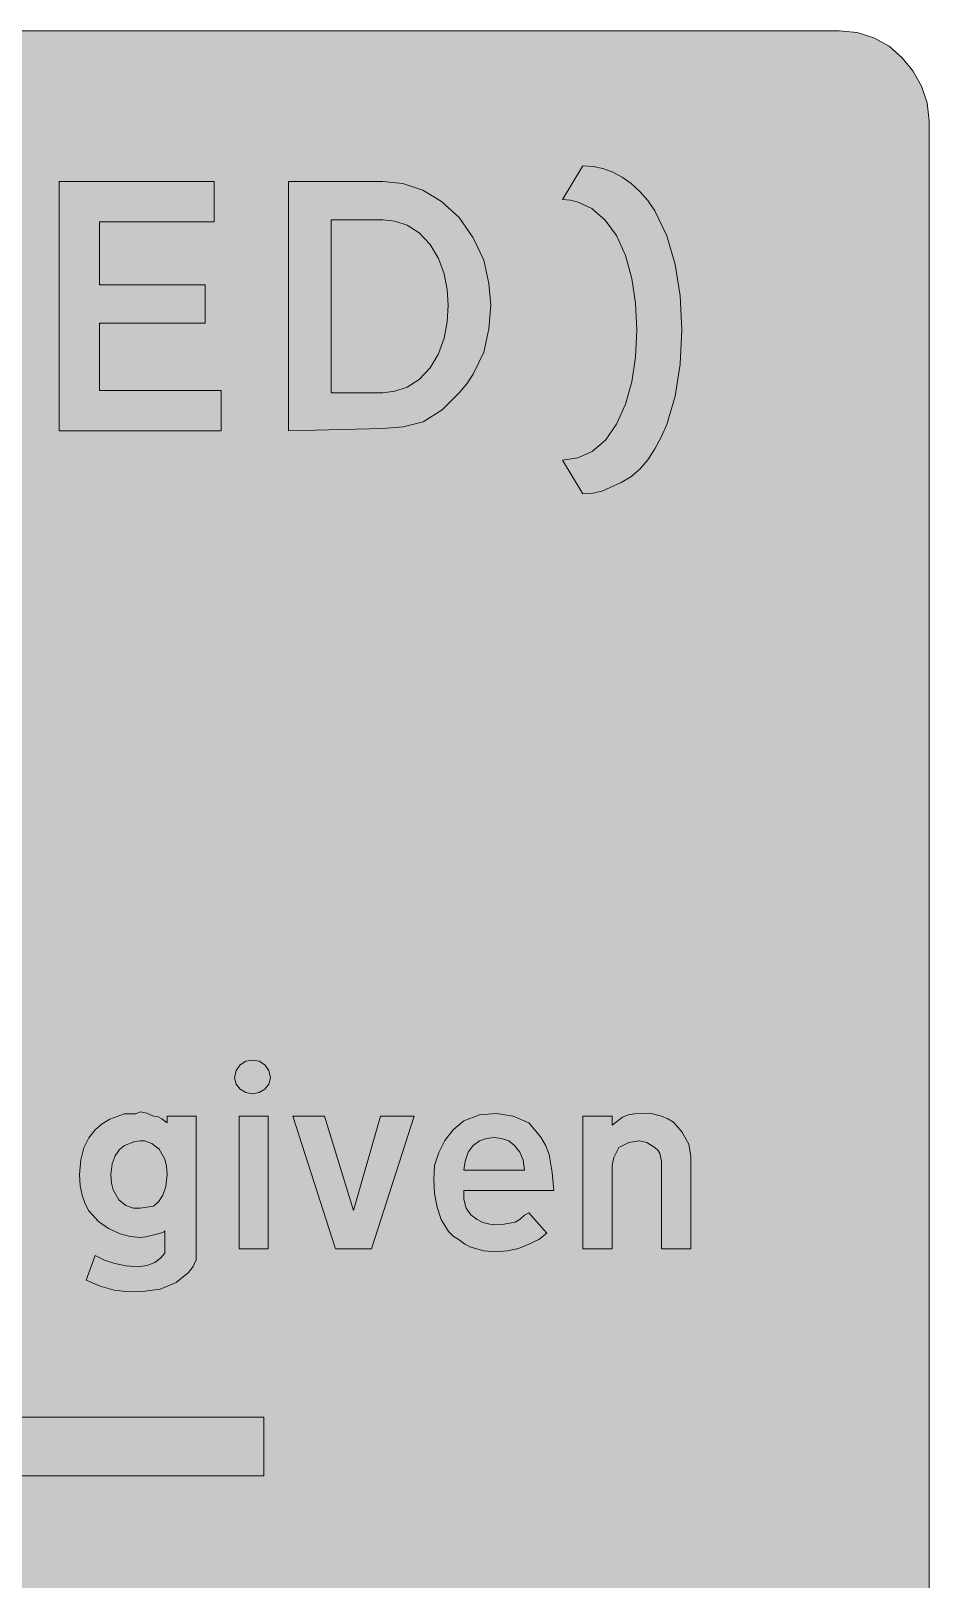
# Model space of a CAD drawing. Header units: metres. Extents: x 10 to 560, y 12 to 260.
# Drawn here: x 487.7 to 559.6, y 135.9 to 259.9 of the extents above; entities that cross this region are included whole.
import ezdxf

# ---------------------------------------------------------------- set-up
doc = ezdxf.new("R2010")
doc.units = ezdxf.units.M
doc.layers.add('FILL_FIREBRICK_C36B00', color=7, linetype='Continuous', true_color=0xc36b00)
doc.layers.add('FILL_WHITE_FFFFFF', color=7, linetype='Continuous', true_color=0xffffff)

msp = doc.modelspace()

# ---------------------------------------------------------------- hatches: boundary and pattern name
at = {"layer": 'FILL_FIREBRICK_C36B00', "true_color": 0xc36b00}
h = msp.add_hatch(color=7, dxfattribs=at)
h.dxf.hatch_style = 1
h.paths.add_polyline_path([(553.87, 259.79), (555.21, 259.38), (556.42, 258.71), (557.46, 257.76), (558.33, 256.72), (559.01, 255.51), (559.46, 254.17), (559.62, 252.72), (559.62, 18.9), (559.49, 17.64), (559.08, 16.38), (558.41, 15.05), (557.46, 13.86), (556.32, 12.94), (555.08, 12.33), (553.76, 11.99), (552.42, 11.88), (17.46, 11.88), (16.12, 11.99), (14.81, 12.33), (13.56, 12.94), (12.42, 13.86), (11.5, 15.03), (10.89, 16.31), (10.55, 17.63), (10.44, 18.9), (10.44, 252.72), (10.49, 254.07), (10.8, 255.42), (11.48, 256.66), (12.42, 257.76), (13.52, 258.71), (14.76, 259.38), (16.11, 259.79), (17.46, 259.92), (552.42, 259.92), (553.87, 259.79)])
at = {"layer": 'FILL_WHITE_FFFFFF', "true_color": 0xffffff}
h = msp.add_hatch(color=7, dxfattribs=at)
h.dxf.hatch_style = 1
h.paths.add_polyline_path([(536.12, 238.1), (535.82, 240.1), (535.31, 241.93), (534.6, 243.54), (533.68, 244.76), (532.62, 245.7), (531.52, 246.2), (530.92, 246.36), (530.28, 246.42), (531.9, 249.12), (532.71, 249.06), (533.51, 248.89), (534.29, 248.6), (535.05, 248.2), (535.77, 247.69), (536.46, 247.07), (537.09, 246.35), (537.66, 245.52), (538.61, 243.5), (539.28, 241.22), (539.69, 238.71), (539.82, 235.98), (539.69, 233.22), (539.28, 230.67), (538.61, 228.39), (538.17, 227.37), (537.66, 226.44), (537.09, 225.56), (536.45, 224.82), (535.74, 224.21), (534.96, 223.74), (533.5, 223.09), (532.71, 222.9), (531.9, 222.84), (530.28, 225.54), (531.49, 225.71), (532.64, 226.24), (533.7, 227.13), (534.6, 228.42), (535.31, 230.01), (535.82, 231.8), (536.12, 233.79), (536.22, 235.98), (536.12, 238.1)])
h = msp.add_hatch(color=7, dxfattribs=at)
h.dxf.hatch_style = 1
h.paths.add_polyline_path([(489.96, 247.86), (502.38, 247.86), (502.38, 244.62), (493.2, 244.62), (493.2, 239.58), (501.66, 239.58), (501.66, 236.52), (493.2, 236.52), (493.2, 231.12), (502.92, 231.12), (502.92, 227.88), (489.96, 227.88), (489.96, 247.86)])
h = msp.add_hatch(color=7, dxfattribs=at)
h.dxf.hatch_style = 1
h.paths.add_polyline_path([(519.07, 247.16), (520.59, 246.27), (522, 244.98), (523.12, 243.34), (523.98, 241.56), (524.38, 239.69), (524.52, 237.96), (524.38, 236.07), (523.98, 234.18), (523.12, 232.43), (522.61, 231.65), (522, 230.94), (520.63, 229.57), (519.12, 228.6), (517.5, 228.2), (515.88, 228.06), (508.32, 227.88), (508.32, 247.86), (515.88, 247.86), (517.49, 247.69), (519.07, 247.16)])
h.paths.add_polyline_path([(511.74, 230.94), (515.88, 230.94), (516.85, 231.05), (517.84, 231.39), (518.79, 232), (519.66, 232.92), (520.34, 234.06), (520.78, 235.31), (521.03, 236.62), (521.1, 237.96), (521.03, 239.2), (520.78, 240.46), (520.34, 241.68), (519.66, 242.82), (518.79, 243.74), (517.84, 244.35), (516.85, 244.69), (515.88, 244.8), (511.74, 244.8), (511.74, 230.94)], flags=16)
h = msp.add_hatch(color=7, dxfattribs=at)
h.dxf.hatch_style = 1
h.paths.add_polyline_path([(506.76, 175.54), (506.43, 175.14), (505.97, 174.88), (505.44, 174.78), (504.91, 174.88), (504.45, 175.14), (504.12, 175.54), (504, 176.04), (504.12, 176.64), (504.45, 177.1), (504.91, 177.38), (505.44, 177.48), (505.97, 177.38), (506.43, 177.1), (506.76, 176.64), (506.88, 176.04), (506.76, 175.54)])
h = msp.add_hatch(color=7, dxfattribs=at)
h.dxf.hatch_style = 1
h.paths.add_polyline_path([(500.94, 161.46), (500.68, 160.94), (500.32, 160.46), (499.32, 159.66), (498.05, 159.13), (496.62, 158.94), (495.51, 158.9), (494.37, 159.05), (493.23, 159.37), (492.12, 159.84), (492.84, 161.82), (493.58, 161.45), (494.41, 161.17), (495.32, 160.98), (496.26, 160.92), (497, 161.01), (497.61, 161.26), (498.08, 161.6), (498.42, 162), (498.42, 162.36), (498.42, 162.54), (498.42, 163.62), (498.42, 163.8), (498.37, 163.71), (498.06, 163.62), (496.91, 163.31), (496.44, 163.26), (495.65, 163.35), (494.85, 163.56), (493.92, 163.98), (493.1, 164.53), (492.34, 165.4), (492.04, 165.97), (491.79, 166.64), (491.64, 167.41), (491.58, 168.3), (491.68, 169.48), (491.94, 170.45), (492.34, 171.25), (492.84, 171.88), (493.41, 172.37), (494.01, 172.73), (495.18, 173.16), (496.08, 173.16), (496.44, 173.34), (496.98, 173.23), (497.52, 172.98), (497.89, 172.92), (498.19, 172.78), (498.6, 172.44), (498.6, 172.98), (500.94, 172.98), (500.94, 161.46)])
h.paths.add_polyline_path([(495.18, 170.64), (494.78, 170.3), (494.44, 169.81), (494.19, 169.15), (494.1, 168.3), (494.15, 167.62), (494.28, 167.07), (494.73, 166.28), (495.31, 165.82), (495.9, 165.6), (496.44, 165.6), (497.52, 165.78), (497.92, 166.12), (498.26, 166.64), (498.51, 167.35), (498.6, 168.3), (498.55, 168.98), (498.42, 169.53), (497.97, 170.33), (497.38, 170.78), (496.8, 171), (496.44, 171), (496.01, 170.96), (495.18, 170.64)], flags=16)
h = msp.add_hatch(color=7, dxfattribs=at)
h.dxf.hatch_style = 1
h.paths.add_polyline_path([(506.7, 172.98), (506.7, 162.36), (504.36, 162.36), (504.36, 172.98), (506.7, 172.98)])
h = msp.add_hatch(color=7, dxfattribs=at)
h.dxf.hatch_style = 1
h.paths.add_polyline_path([(518.4, 172.98), (514.98, 162.36), (512.1, 162.36), (508.68, 172.98), (511.2, 172.98), (513.54, 165.42), (515.7, 172.98), (518.4, 172.98)])
h = msp.add_hatch(color=7, dxfattribs=at)
h.dxf.hatch_style = 1
h.paths.add_polyline_path([(522.54, 165.6), (522.92, 165.08), (523.44, 164.7), (523.9, 164.47), (524.45, 164.32), (525.03, 164.27), (525.6, 164.34), (526.48, 164.5), (526.89, 164.72), (527.22, 165.06), (527.58, 165.24), (529.02, 163.62), (528.37, 163.1), (527.58, 162.72), (526.74, 162.38), (525.85, 162.18), (524.92, 162.11), (523.98, 162.18), (522.92, 162.49), (522.44, 162.74), (522, 163.08), (521.52, 163.38), (521.14, 163.75), (520.56, 164.7), (520.22, 165.7), (520.02, 166.79), (519.95, 167.91), (520.02, 169.02), (520.36, 170.06), (520.85, 171.02), (521.51, 171.88), (522.36, 172.62), (523.63, 173.1), (524.97, 173.2), (526.31, 172.97), (527.58, 172.44), (528.52, 171.31), (528.9, 170.67), (529.2, 169.92), (529.45, 168.48), (529.56, 167.04), (522.36, 167.04), (522.36, 166.97), (522.36, 166.86), (522.36, 166.79), (522.36, 166.68), (522.36, 166.32), (522.54, 165.6)])
h.paths.add_polyline_path([(527.11, 169.45), (526.86, 170.1), (526.41, 170.62), (525.96, 171), (525.39, 171.2), (524.79, 171.27), (524.19, 171.2), (523.62, 171), (523.1, 170.62), (522.72, 170.1), (522.47, 169.38), (522.36, 168.66), (527.22, 168.66), (527.11, 169.45)], flags=16)
h = msp.add_hatch(color=7, dxfattribs=at)
h.dxf.hatch_style = 1
h.paths.add_polyline_path([(535.59, 170.87), (534.78, 170.46), (534.38, 169.67), (534.24, 169.02), (534.24, 162.36), (531.9, 162.36), (531.9, 172.98), (534.24, 172.98), (534.24, 172.26), (535.07, 172.91), (535.53, 173.1), (536.04, 173.16), (537.26, 173.21), (538.2, 172.98), (538.71, 172.78), (539.15, 172.49), (539.82, 171.72), (540.38, 170.73), (540.54, 169.74), (540.54, 162.36), (538.2, 162.36), (538.2, 169.38), (538.07, 169.99), (537.9, 170.27), (537.66, 170.46), (537.03, 170.87), (536.4, 171), (535.59, 170.87)])
h = msp.add_hatch(color=7, dxfattribs=at)
h.dxf.hatch_style = 1
h.paths.add_polyline_path([(77.58, 139.32), (70.56, 139.32), (63.54, 146.52), (70.56, 153.54), (77.58, 153.54), (72.9, 148.86), (506.34, 148.86), (506.34, 144.18), (72.9, 144.18), (77.58, 139.32)])

# ---------------------------------------------------------------- linework, layer by layer
at = {"layer": 'FILL_FIREBRICK_C36B00', "lineweight": 0, "true_color": 0xc36b00}
msp.add_lwpolyline([(17.46, 259.92), (552.42, 259.92), (553.87, 259.79), (555.21, 259.38), (556.42, 258.71), (557.46, 257.76), (558.33, 256.72), (559.01, 255.51), (559.46, 254.17), (559.62, 252.72), (559.62, 18.9), (559.49, 17.64), (559.08, 16.38), (558.41, 15.05), (557.46, 13.86), (556.32, 12.94), (555.08, 12.33), (553.76, 11.99), (552.42, 11.88), (17.46, 11.88)], dxfattribs=at)
at = {"layer": 'FILL_WHITE_FFFFFF', "lineweight": 0, "true_color": 0xffffff}
for points in [[(536.12, 238.1), (535.82, 240.1), (535.31, 241.93), (534.6, 243.54), (533.68, 244.76), (532.62, 245.7), (531.52, 246.2), (530.92, 246.36), (530.28, 246.42), (531.9, 249.12), (532.71, 249.06), (533.51, 248.89), (534.29, 248.6), (535.05, 248.2), (535.77, 247.69), (536.46, 247.07), (537.09, 246.35), (537.66, 245.52), (538.61, 243.5), (539.28, 241.22), (539.69, 238.71), (539.82, 235.98), (539.69, 233.22), (539.28, 230.67), (538.61, 228.39), (538.17, 227.37), (537.66, 226.44), (537.09, 225.56), (536.45, 224.82), (535.74, 224.21), (534.96, 223.74), (533.5, 223.09), (532.71, 222.9), (531.9, 222.84), (530.28, 225.54), (531.49, 225.71), (532.64, 226.24), (533.7, 227.13), (534.6, 228.42), (535.31, 230.01), (535.82, 231.8), (536.12, 233.79), (536.22, 235.98)], [(489.96, 247.86), (502.38, 247.86), (502.38, 244.62), (493.2, 244.62), (493.2, 239.58), (501.66, 239.58), (501.66, 236.52), (493.2, 236.52), (493.2, 231.12), (502.92, 231.12), (502.92, 227.88), (489.96, 227.88)], [(519.07, 247.16), (520.59, 246.27), (522, 244.98), (523.12, 243.34), (523.98, 241.56), (524.38, 239.69), (524.52, 237.96), (524.38, 236.07), (523.98, 234.18), (523.12, 232.43), (522.61, 231.65), (522, 230.94), (520.63, 229.57), (519.12, 228.6), (517.5, 228.2), (515.88, 228.06), (508.32, 227.88), (508.32, 247.86), (515.88, 247.86), (517.49, 247.69)], [(511.74, 230.94), (515.88, 230.94), (516.85, 231.05), (517.84, 231.39), (518.79, 232), (519.66, 232.92), (520.34, 234.06), (520.78, 235.31), (521.03, 236.62), (521.1, 237.96), (521.03, 239.2), (520.78, 240.46), (520.34, 241.68), (519.66, 242.82), (518.79, 243.74), (517.84, 244.35), (516.85, 244.69), (515.88, 244.8), (511.74, 244.8)], [(506.76, 175.54), (506.43, 175.14), (505.97, 174.88), (505.44, 174.78), (504.91, 174.88), (504.45, 175.14), (504.12, 175.54), (504, 176.04), (504.12, 176.64), (504.45, 177.1), (504.91, 177.38), (505.44, 177.48), (505.97, 177.38), (506.43, 177.1), (506.76, 176.64), (506.88, 176.04)], [(500.94, 161.46), (500.68, 160.94), (500.32, 160.46), (499.32, 159.66), (498.05, 159.13), (496.62, 158.94), (495.51, 158.9), (494.37, 159.05), (493.23, 159.37), (492.12, 159.84), (492.84, 161.82), (493.58, 161.45), (494.41, 161.17), (495.32, 160.98), (496.26, 160.92), (497, 161.01), (497.61, 161.26), (498.08, 161.6), (498.42, 162), (498.42, 162.36), (498.42, 162.54), (498.42, 163.62), (498.42, 163.8), (498.37, 163.71), (498.06, 163.62), (496.91, 163.31), (496.44, 163.26), (495.65, 163.35), (494.85, 163.56), (493.92, 163.98), (493.1, 164.53), (492.34, 165.4), (492.04, 165.97), (491.79, 166.64), (491.64, 167.41), (491.58, 168.3), (491.68, 169.48), (491.94, 170.45), (492.34, 171.25), (492.84, 171.88), (493.41, 172.37), (494.01, 172.73), (495.18, 173.16), (496.08, 173.16), (496.44, 173.34), (496.98, 173.23), (497.52, 172.98), (497.89, 172.92), (498.19, 172.78), (498.6, 172.44), (498.6, 172.98), (500.94, 172.98)], [(506.7, 172.98), (506.7, 162.36), (504.36, 162.36), (504.36, 172.98)], [(518.4, 172.98), (514.98, 162.36), (512.1, 162.36), (508.68, 172.98), (511.2, 172.98), (513.54, 165.42), (515.7, 172.98)], [(522.54, 165.6), (522.92, 165.08), (523.44, 164.7), (523.9, 164.47), (524.45, 164.32), (525.03, 164.27), (525.6, 164.34), (526.48, 164.5), (526.89, 164.72), (527.22, 165.06), (527.58, 165.24), (529.02, 163.62), (528.37, 163.1), (527.58, 162.72), (526.74, 162.38), (525.85, 162.18), (524.92, 162.11), (523.98, 162.18), (522.92, 162.49), (522.44, 162.74), (522, 163.08), (521.52, 163.38), (521.14, 163.75), (520.56, 164.7), (520.22, 165.7), (520.02, 166.79), (519.95, 167.91), (520.02, 169.02), (520.36, 170.06), (520.85, 171.02), (521.51, 171.88), (522.36, 172.62), (523.63, 173.1), (524.97, 173.2), (526.31, 172.97), (527.58, 172.44), (528.52, 171.31), (528.9, 170.67), (529.2, 169.92), (529.45, 168.48), (529.56, 167.04), (522.36, 167.04), (522.36, 166.97), (522.36, 166.86), (522.36, 166.79), (522.36, 166.68), (522.36, 166.32)], [(535.59, 170.87), (534.78, 170.46), (534.38, 169.67), (534.24, 169.02), (534.24, 162.36), (531.9, 162.36), (531.9, 172.98), (534.24, 172.98), (534.24, 172.26), (535.07, 172.91), (535.53, 173.1), (536.04, 173.16), (537.26, 173.21), (538.2, 172.98), (538.71, 172.78), (539.15, 172.49), (539.82, 171.72), (540.38, 170.73), (540.54, 169.74), (540.54, 162.36), (538.2, 162.36), (538.2, 169.38), (538.07, 169.99), (537.9, 170.27), (537.66, 170.46), (537.03, 170.87), (536.4, 171)], [(527.11, 169.45), (526.86, 170.1), (526.41, 170.62), (525.96, 171), (525.39, 171.2), (524.79, 171.27), (524.19, 171.2), (523.62, 171), (523.1, 170.62), (522.72, 170.1), (522.47, 169.38), (522.36, 168.66), (527.22, 168.66)], [(495.18, 170.64), (494.78, 170.3), (494.44, 169.81), (494.19, 169.15), (494.1, 168.3), (494.15, 167.62), (494.28, 167.07), (494.73, 166.28), (495.31, 165.82), (495.9, 165.6), (496.44, 165.6), (497.52, 165.78), (497.92, 166.12), (498.26, 166.64), (498.51, 167.35), (498.6, 168.3), (498.55, 168.98), (498.42, 169.53), (497.97, 170.33), (497.38, 170.78), (496.8, 171), (496.44, 171), (496.01, 170.96)], [(77.58, 139.32), (70.56, 139.32), (63.54, 146.52), (70.56, 153.54), (77.58, 153.54), (72.9, 148.86), (506.34, 148.86), (506.34, 144.18), (72.9, 144.18)]]:
    msp.add_lwpolyline(points, close=True, dxfattribs=at)

doc.saveas('drawing.dxf')
